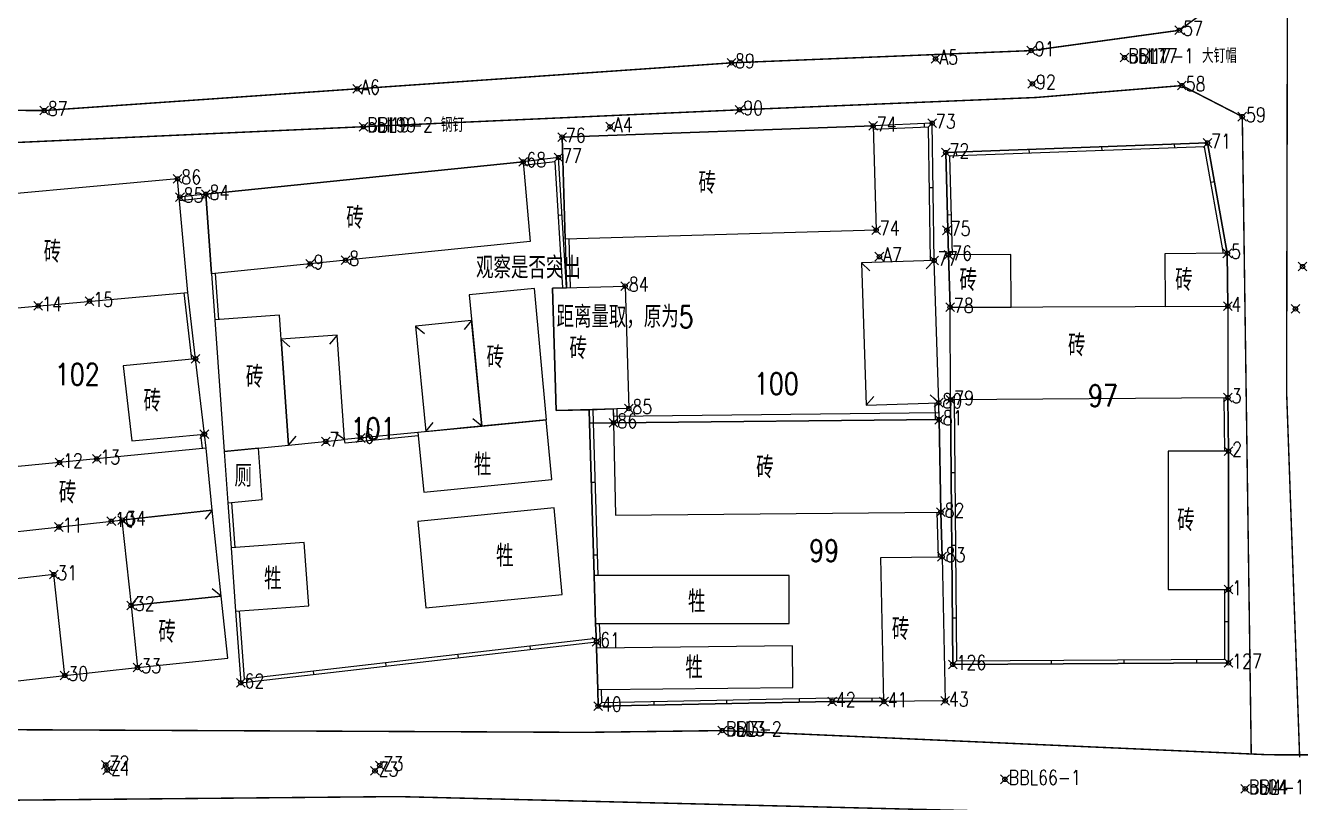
# Model space of a CAD drawing. Extents: x 499223 to 500082, y 4357473 to 4358121.
# Drawn here: x 499382.9 to 499470.6, y 4357682.9 to 4357736.4 of the extents above; entities that cross this region are included whole.
import ezdxf
from ezdxf.enums import TextEntityAlignment as Align

# ---------------------------------------------------------------- set-up
doc = ezdxf.new("R2010")
doc.units = 0
doc.header["$LTSCALE"] = 0.5
doc.header["$PDMODE"] = 35
doc.header["$PDSIZE"] = 0.3
doc.linetypes.add('X3', pattern=[5, 4, -1])
for name, color, linetype in [('CLD', 1, 'CONTINUOUS'), ('DLDW', 11, 'CONTINUOUS'), ('DLSS', 4, 'CONTINUOUS'), ('JMD', 6, 'CONTINUOUS'), ('QSJX', 7, 'CONTINUOUS'), ('YBH', 3, 'CONTINUOUS')]:
    doc.layers.add(name, color=color, linetype=linetype)
doc.styles.add('HZ', font='rs.shx', dxfattribs={"width": 0.8, "bigfont": 'hztxt.shx'})

msp = doc.modelspace()

# ---------------------------------------------------------------- linework, layer by layer
at = {"layer": 'CLD', "linetype": 'Continuous'}
for p in [(499462.245, 4357736.091, -0.453), (499445.481, 4357734.121, 3.49), (499452.049, 4357734.694, 0.531), (499452.049, 4357734.694, 0.531), (499452.049, 4357734.694, 0.531), (499458.482, 4357734.212, 3.757), (499458.482, 4357734.212, 3.757), (499458.482, 4357734.212), (499458.482, 4357734.212), (499458.482, 4357734.212), (499458.482, 4357734.212, 3.757), (499458.482, 4357734.212, 3.757), (499431.438, 4357733.851, -0.125), (499431.438, 4357733.851, -0.125), (499431.438, 4357733.851, -0.125), (499452.137, 4357732.405, 0.414), (499452.137, 4357732.405, 0.414), (499452.137, 4357732.405, 0.414), (499462.423, 4357732.287, -0.493), (499405.711, 4357732.059, 3.146), (499384.179, 4357730.569, -0.479), (499384.179, 4357730.569, -0.479), (499384.179, 4357730.569, -0.479), (499432.001, 4357730.619, -0.139), (499432.001, 4357730.619, -0.139), (499432.001, 4357730.619, -0.139), (499445.245, 4357729.697, 0.113), (499445.245, 4357729.697, 0.113), (499445.245, 4357729.697, 0.113), (499466.575, 4357730.148, -0.501), (499406.134, 4357729.456, 3.571), (499406.134, 4357729.456, 3.571), (499406.134, 4357729.456, 3.571), (499406.134, 4357729.456, 3.571), (499406.134, 4357729.456), (499406.134, 4357729.456), (499406.134, 4357729.456), (499419.797, 4357728.74, 0.317), (499419.797, 4357728.74, 0.317), (499419.797, 4357728.74, 0.317), (499423.097, 4357729.459, 3.958), (499441.183, 4357729.509, 1.782), (499441.183, 4357729.509, 1.782), (499441.183, 4357729.509, 1.782), (499464.179, 4357728.336, 0.853), (499464.179, 4357728.336, 0.853), (499464.179, 4357728.336, 0.853), (499417.118, 4357727.032, 1.382), (499417.118, 4357727.032, 1.382), (499417.118, 4357727.032, 1.382), (499419.553, 4357727.33, 0.227), (499419.553, 4357727.33, 0.227), (499419.553, 4357727.33, 0.227), (499446.181, 4357727.674, 0.503), (499446.181, 4357727.674, 0.503), (499446.181, 4357727.674, 0.503), (499393.354, 4357725.866, -0.01), (499393.354, 4357725.866, -0.01), (499393.354, 4357725.866, -0.01), (499393.518, 4357724.616, 0.085), (499393.518, 4357724.616, 0.085), (499393.518, 4357724.616, 0.085), (499395.298, 4357724.809, 0.111), (499395.298, 4357724.809, 0.111), (499395.298, 4357724.809, 0.111), (499441.391, 4357722.345, 3.707), (499446.262, 4357722.327, 3.785), (499402.462, 4357720.016, 0.249), (499404.911, 4357720.264, 0.296), (499441.615, 4357720.512, 3.735), (499445.38, 4357720.25, 3.806), (499446.37, 4357720.635, 5.389), (499465.546, 4357720.744, 0.541), (499465.546, 4357720.744, 0.541), (499470.718, 4357719.828, -0.72), (499424.129, 4357718.486, 3.762), (499387.3, 4357717.442, 1.39), (499383.771, 4357717.126, 0.772), (499446.48, 4357717.03, 4.599), (499465.573, 4357717.099, 1.235), (499470.233, 4357716.914, 0.359), (499394.588, 4357713.484), (499445.695, 4357710.464, 4.508), (499446.507, 4357710.666, 4.5), (499465.587, 4357710.809, 1.332), (499424.378, 4357710.063, 3.8), (499423.338, 4357709.082, 4.507), (499445.723, 4357709.296, 4.463), (499395.193, 4357708.299), (499403.549, 4357707.8, 0.234), (499405.944, 4357708.035, 0.296), (499465.625, 4357707.134, 1.789), (499385.224, 4357706.346, 0.257), (499387.79, 4357706.595, 0.92), (499445.847, 4357702.932, 4.43), (499385.193, 4357701.909, 0.227), (499388.795, 4357702.305, 0.229), (499389.553, 4357702.381, 0.175), (499389.553, 4357702.381, 0.175), (499389.553, 4357702.381, 0.175), (499445.925, 4357699.866, 4.409), (499384.833, 4357698.633, -0.21), (499384.833, 4357698.633, -0.21), (499384.833, 4357698.633, -0.21), (499465.62, 4357697.602, 1.648), (499390.155, 4357696.504, -0.271), (499390.155, 4357696.504, -0.271), (499390.155, 4357696.504, -0.271), (499422.162, 4357694.016, 1.865), (499422.162, 4357694.016, 1.865), (499422.162, 4357694.016, 1.865), (499390.605, 4357692.231, -0.791), (499390.605, 4357692.231, -0.791), (499390.605, 4357692.231, -0.791), (499446.663, 4357692.454, 0.786), (499446.663, 4357692.454, 0.786), (499446.663, 4357692.454, 0.786), (499465.622, 4357692.553, 0.725), (499465.622, 4357692.553, 0.725), (499465.622, 4357692.553, 0.725), (499385.588, 4357691.691, -0.756), (499385.588, 4357691.691, -0.756), (499385.588, 4357691.691, -0.756), (499397.698, 4357691.188, 1.508), (499397.698, 4357691.188, 1.508), (499397.698, 4357691.188, 1.508), (499422.273, 4357689.586, -0.138), (499422.273, 4357689.586, -0.138), (499422.273, 4357689.586, -0.138), (499438.368, 4357689.906, 2.049), (499438.368, 4357689.906, 2.049), (499438.368, 4357689.906, 2.049), (499441.933, 4357689.89, -0.015), (499441.933, 4357689.89, -0.015), (499441.933, 4357689.89, -0.015), (499446.144, 4357689.939, 1.544), (499446.144, 4357689.939, 1.544), (499446.144, 4357689.939, 1.544), (499430.815, 4357687.898, 3.148), (499430.815, 4357687.898, 3.148), (499430.815, 4357687.898), (499430.815, 4357687.898), (499430.815, 4357687.898), (499430.815, 4357687.898), (499388.415, 4357685.54, -0.512), (499388.518, 4357685.176, -0.567), (499388.518, 4357685.176, -0.567), (499388.518, 4357685.176, -0.567), (499406.93, 4357685.121, -0.438), (499406.93, 4357685.121, -0.438), (499406.93, 4357685.121, -0.438), (499407.26, 4357685.495, -0.388), (499450.254, 4357684.544), (499450.254, 4357684.544), (499450.254, 4357684.544), (499466.778, 4357683.89, 3.343), (499466.778, 4357683.89, 3.343), (499466.778, 4357683.89), (499466.778, 4357683.89), (499466.778, 4357683.89), (499466.778, 4357683.89)]:
    msp.add_point(p, dxfattribs=at)
at = {"layer": 'DLDW', "linetype": 'Continuous', "flags": 128}
for points in [[(499418.712, 4357709.294), (499413.249, 4357708.752), (499409.878, 4357708.421), (499410.281, 4357704.307), (499419.082, 4357705.177)], [(499396.814, 4357703.574), (499397.063, 4357703.598), (499399.161, 4357703.804), (499398.908, 4357707.345), (499396.561, 4357707.114)], [(499402.059, 4357700.84), (499397.035, 4357700.472), (499397.347, 4357696.108), (499402.378, 4357696.475)], [(499435.405, 4357698.566), (499422.003, 4357698.567), (499422.102, 4357695.265), (499435.405, 4357695.26)], [(499435.636, 4357693.722), (499422.173, 4357693.578), (499422.244, 4357690.728), (499435.666, 4357690.862)]]:
    msp.add_lwpolyline(points, close=True, dxfattribs=at)
at = {"layer": 'DLDW', "linetype": 'Continuous', "elevation": 0.242, "flags": 128}
msp.add_lwpolyline([(499409.884, 4357702.291), (499410.418, 4357696.344), (499419.792, 4357697.271), (499419.258, 4357703.219)], close=True, dxfattribs=at)
at = {"layer": 'DLSS', "linetype": 'X3', "const_width": 0.1, "elevation": -0.448, "flags": 128}
msp.add_lwpolyline([(499466.719, 4357739.357), (499462.245, 4357736.091), (499452.049, 4357734.694), (499431.438, 4357733.851), (499384.179, 4357730.569), (499377.3, 4357730.608), (499354.798, 4357730.375)], dxfattribs=at)
at = {"layer": 'DLSS', "const_width": 0.1, "flags": 128}
for points in [[(499469.679, 4357739.254), (499469.623, 4357711.196), (499470.52, 4357686.054)], [(499354.949, 4357727.662), (499377.992, 4357728.176), (499406.134, 4357729.456), (499432.001, 4357730.619), (499452.383, 4357731.467), (499462.423, 4357732.287), (499466.575, 4357730.148), (499467.191, 4357686.273)]]:
    msp.add_lwpolyline(points, dxfattribs=at)
at = {"layer": 'DLSS', "color": 4, "linetype": 'X3', "const_width": 0.1, "elevation": 4.018, "flags": 128}
msp.add_lwpolyline([(499654.417, 4357674.363), (499576.384, 4357679.374), (499546.366, 4357681.524), (499485.37, 4357681.554), (499451.724, 4357682.295), (499408.465, 4357683.357), (499363.111, 4357682.932), (499346.744, 4357681.867), (499346.416, 4357687.487), (499373.482, 4357687.998), (499421.422, 4357687.777), (499430.815, 4357687.898), (499468.374, 4357686.235), (499485.105, 4357686.182), (499546.948, 4357686.471), (499593.113, 4357682.646), (499660.093, 4357678.558)], dxfattribs=at)
at = {"layer": 'JMD', "linetype": 'Continuous'}
for p, q in [((499444.694, 4357729.671), (499444.705, 4357729.422)), ((499461.895, 4357728.252), (499461.904, 4357728.002)), ((499446.905, 4357727.701), (499446.914, 4357727.451)), ((499451.901, 4357727.884), (499451.911, 4357727.635)), ((499456.898, 4357728.068), (499456.907, 4357727.818)), ((499464.66, 4357725.665), (499464.414, 4357725.621)), ((499445.309, 4357725.249), (499445.059, 4357725.246)), ((499419.795, 4357723.358), (499419.546, 4357723.342)), ((499446.296, 4357723.4), (499446.546, 4357723.407)), ((499445.38, 4357720.25), (499444.833, 4357719.666)), ((499440.383, 4357720.089), (499440.966, 4357719.542)), ((499413.572, 4357716.113), (499413.064, 4357715.494)), ((499404.331, 4357715.1, 0.234), (499403.807, 4357714.496, 0.234)), ((499409.721, 4357715.735), (499410.339, 4357715.227)), ((499400.472, 4357714.825, 0.234), (499401.077, 4357714.301, 0.234)), ((499440.698, 4357710.303), (499441.245, 4357710.887)), ((499445.695, 4357710.464), (499445.111, 4357711.011)), ((499410.433, 4357708.475), (499410.941, 4357709.094)), ((499414.284, 4357708.853), (499413.666, 4357709.361)), ((499400.991, 4357707.549, 0.234), (499401.515, 4357708.154, 0.234)), ((499404.843, 4357707.927, 0.234), (499404.246, 4357708.349, 0.234)), ((499446.55, 4357705.666), (499446.8, 4357705.668)), ((499421.81, 4357704.985), (499422.06, 4357704.992)), ((499395.741, 4357703.069), (499395.239, 4357702.445)), ((499389.509, 4357702.383, 0.175), (499390.176, 4357701.879)), ((499446.593, 4357700.666), (499446.843, 4357700.669)), ((499421.961, 4357699.987), (499422.21, 4357699.995)), ((499396.36, 4357697.154), (499395.738, 4357697.657)), ((499390.155, 4357696.504), (499390.659, 4357697.125)), ((499446.635, 4357695.667), (499446.885, 4357695.669)), ((499465.621, 4357695.381), (499465.371, 4357695.381)), ((499412.666, 4357692.918), (499412.637, 4357693.167)), ((499417.633, 4357693.492), (499417.604, 4357693.741)), ((499407.699, 4357692.344), (499407.67, 4357692.592)), ((499448.45, 4357692.463), (499448.449, 4357692.713)), ((499453.45, 4357692.489), (499453.449, 4357692.739)), ((499458.45, 4357692.516), (499458.449, 4357692.766)), ((499463.45, 4357692.542), (499463.449, 4357692.792)), ((499402.732, 4357691.77), (499402.704, 4357692.018)), ((499426.13, 4357689.663), (499426.125, 4357689.913)), ((499431.129, 4357689.762), (499431.124, 4357690.012)), ((499436.128, 4357689.861), (499436.123, 4357690.111)), ((499441.128, 4357689.894), (499441.129, 4357690.144))]:
    msp.add_line(p, q, dxfattribs=at)
at = {"layer": 'JMD', "linetype": 'Continuous', "flags": 128}
for points in [[(499419.797, 4357728.74), (499441.183, 4357729.509), (499441.391, 4357722.345), (499420.001, 4357721.724), (499419.797, 4357728.74)], [(499395.689, 4357719.33), (499395.298, 4357724.809), (499417.118, 4357727.032), (499417.609, 4357721.563)], [(499376.446, 4357716.47), (499394.055, 4357718.047), (499393.354, 4357725.866), (499375.749, 4357724.254), (499376.446, 4357716.47)], [(499445.695, 4357710.464), (499445.38, 4357720.25), (499440.383, 4357720.089), (499440.698, 4357710.303)], [(499446.37, 4357720.635), (499446.48, 4357717.03), (499450.681, 4357717.045), (499450.668, 4357720.651)], [(499465.573, 4357717.099), (499465.546, 4357720.744), (499461.246, 4357720.712), (499461.273, 4357717.083)], [(499424.129, 4357718.486), (499424.378, 4357710.063), (499419.38, 4357709.915), (499419.131, 4357718.338)], [(499418.713, 4357709.288), (499417.9, 4357718.327), (499413.398, 4357717.884), (499414.284, 4357708.853)], [(499446.48, 4357717.03), (499465.573, 4357717.099), (499465.587, 4357710.809), (499446.507, 4357710.666)], [(499410.433, 4357708.475), (499414.284, 4357708.853), (499413.572, 4357716.113), (499409.721, 4357715.735)], [(499395.193, 4357708.299), (499394.588, 4357713.484), (499389.61, 4357713.006), (499390.213, 4357707.839)], [(499445.847, 4357702.932), (499445.723, 4357709.296), (499423.338, 4357709.082), (499423.462, 4357702.718)], [(499377.66, 4357705.611), (499378.137, 4357701.133), (499395.741, 4357703.069), (499395.307, 4357707.324)], [(499465.62, 4357697.602), (499465.625, 4357707.134), (499461.475, 4357707.136), (499461.47, 4357697.604)], [(499445.925, 4357699.866), (499446.144, 4357689.939), (499441.933, 4357689.89), (499441.714, 4357699.817)], [(499390.155, 4357696.504), (499390.605, 4357692.231), (499396.807, 4357692.881), (499396.36, 4357697.154)]]:
    msp.add_lwpolyline(points, close=True, dxfattribs=at)
at = {"layer": 'JMD', "color": 7, "linetype": 'Continuous', "flags": 128}
for points in [[(499445.38, 4357720.25), (499445.245, 4357729.697), (499441.183, 4357729.509)], [(499465.546, 4357720.744), (499464.179, 4357728.336), (499446.181, 4357727.674), (499446.37, 4357720.635)], [(499420.1, 4357718.367), (499419.553, 4357727.33)], [(499395.298, 4357724.809), (499393.467, 4357724.61)], [(499420.001, 4357721.724), (499420.1, 4357718.367)], [(499395.689, 4357719.33), (499395.915, 4357716.165)], [(499394.588, 4357713.484), (499394.055, 4357718.047)], [(499446.507, 4357710.666), (499446.663, 4357692.454), (499465.622, 4357692.553), (499465.62, 4357697.602)], [(499465.625, 4357707.134), (499465.587, 4357710.809)], [(499421.66, 4357709.983), (499421.687, 4357709.089), (499422.003, 4357698.567)], [(499423.31, 4357710.031), (499423.338, 4357709.082)], [(499445.723, 4357709.296), (499445.695, 4357710.464)], [(499395.307, 4357707.324), (499395.193, 4357708.299)], [(499396.814, 4357703.574), (499397.035, 4357700.472)], [(499445.925, 4357699.866), (499445.847, 4357702.932)], [(499422.102, 4357695.265), (499422.162, 4357694.016), (499422.173, 4357693.578)]]:
    msp.add_lwpolyline(points, dxfattribs=at)
at = {"layer": 'JMD', "linetype": 'Continuous', "flags": 128}
for points in [[(499445.13, 4357720.246), (499444.999, 4357729.435), (499441.195, 4357729.259)], [(499465.292, 4357720.742), (499463.971, 4357728.078), (499446.438, 4357727.433), (499446.62, 4357720.642)], [(499419.85, 4357718.36), (499419.32, 4357727.05)], [(499395.316, 4357724.559), (499393.489, 4357724.361)], [(499420.251, 4357721.731), (499420.35, 4357718.374)], [(499395.938, 4357719.348), (499396.164, 4357716.183)], [(499394.339, 4357713.46), (499393.806, 4357718.025)], [(499446.757, 4357710.668), (499446.911, 4357692.705), (499465.372, 4357692.802), (499465.37, 4357697.602)], [(499465.375, 4357707.131), (499465.337, 4357710.806)], [(499421.91, 4357709.99), (499421.937, 4357709.096), (499422.253, 4357698.567)], [(499423.56, 4357710.039), (499423.588, 4357709.089)], [(499445.473, 4357709.294), (499445.445, 4357710.456)], [(499395.058, 4357707.3), (499394.944, 4357708.276)], [(499397.063, 4357703.592), (499397.285, 4357700.49)], [(499445.675, 4357699.86), (499445.597, 4357702.926)], [(499422.353, 4357695.265), (499422.412, 4357694.025), (499422.423, 4357693.585)]]:
    msp.add_lwpolyline(points, dxfattribs=at)
at = {"layer": 'JMD', "color": 7, "linetype": 'Continuous', "flags": 128}
for points, elevation in [([(499419.553, 4357727.33), (499417.118, 4357727.032)], 1.382), ([(499409.878, 4357708.421), (499404.843, 4357707.927)], 0.234), ([(499397.347, 4357696.108), (499397.698, 4357691.188), (499422.162, 4357694.016)], 5.526), ([(499422.244, 4357690.728), (499422.273, 4357689.586), (499438.368, 4357689.906), (499441.933, 4357689.89)], 4.335)]:
    msp.add_lwpolyline(points, dxfattribs=dict(at, elevation=elevation))
at = {"layer": 'JMD', "linetype": 'Continuous', "flags": 128}
for points, elevation in [([(499419.32, 4357727.05), (499417.14, 4357726.783)], 1.382), ([(499409.902, 4357708.172), (499404.868, 4357707.678), (499404.843, 4357707.927)], 0.234), ([(499397.596, 4357696.125), (499397.929, 4357691.466), (499422.15, 4357694.266)], 5.526), ([(499422.494, 4357690.73), (499422.517, 4357689.841), (499438.366, 4357690.156), (499441.927, 4357690.14)], 4.335)]:
    msp.add_lwpolyline(points, dxfattribs=dict(at, elevation=elevation))
for points, elevation in [([(499400.991, 4357707.549), (499400.354, 4357716.482), (499395.915, 4357716.165), (499396.561, 4357707.114)], 0.234), ([(499400.991, 4357707.549), (499404.843, 4357707.927), (499404.331, 4357715.1), (499400.472, 4357714.825)], 0.234), ([(499389.509, 4357702.383), (499390.155, 4357696.504), (499396.36, 4357697.154), (499395.741, 4357703.069)], 0.175), ([(499373.454, 4357690.307), (499385.588, 4357691.691), (499384.833, 4357698.633), (499372.67, 4357697.236)], 0.022)]:
    msp.add_lwpolyline(points, close=True, dxfattribs=dict(at, elevation=elevation))
at = {"layer": 'QSJX', "linetype": 'Continuous', "flags": 128}
for points in [[(499419.797, 4357728.74), (499420.001, 4357721.724), (499420.1, 4357718.367), (499419.131, 4357718.338), (499419.38, 4357709.915), (499421.66, 4357709.983), (499423.31, 4357710.031), (499423.325, 4357709.532), (499445.711, 4357709.796), (499445.695, 4357710.464), (499445.38, 4357720.25), (499445.245, 4357729.697), (499441.183, 4357729.509)], [(499393.354, 4357725.866), (499375.749, 4357724.254), (499376.446, 4357716.47), (499376.97, 4357711.85), (499377.556, 4357706.683), (499377.66, 4357705.611), (499378.137, 4357701.133), (499378.508, 4357697.907), (499372.67, 4357697.236), (499373.454, 4357690.307), (499385.588, 4357691.691), (499390.605, 4357692.231), (499396.807, 4357692.881), (499396.36, 4357697.154), (499395.741, 4357703.069), (499395.307, 4357707.323), (499395.193, 4357708.299), (499394.588, 4357713.484), (499394.055, 4357718.047), (499393.467, 4357724.61)], [(499422.162, 4357694.016), (499422.102, 4357695.265), (499422.003, 4357698.567), (499421.687, 4357709.089), (499423.338, 4357709.082), (499423.338, 4357709.082), (499445.723, 4357709.296), (499445.847, 4357702.932), (499445.925, 4357699.866), (499446.144, 4357689.939), (499441.933, 4357689.89), (499438.368, 4357689.906), (499422.273, 4357689.586), (499422.244, 4357690.728), (499422.173, 4357693.578)]]:
    msp.add_lwpolyline(points, close=True, dxfattribs=at)
at = {"layer": 'QSJX', "linetype": 'Continuous', "elevation": 4.521, "flags": 128}
msp.add_lwpolyline([(499446.181, 4357727.674), (499464.179, 4357728.336), (499465.546, 4357720.744), (499465.573, 4357717.099), (499465.587, 4357710.809), (499465.625, 4357707.134), (499465.62, 4357697.602), (499465.622, 4357692.553), (499446.663, 4357692.454), (499446.507, 4357710.666), (499446.48, 4357717.03), (499446.37, 4357720.635)], close=True, dxfattribs=at)
at = {"layer": 'QSJX', "linetype": 'Continuous', "flags": 128}
msp.add_lwpolyline([(499395.298, 4357724.809), (499395.689, 4357719.33), (499395.915, 4357716.165), (499396.561, 4357707.114), (499396.814, 4357703.574), (499397.035, 4357700.472), (499397.347, 4357696.108), (499397.698, 4357691.188), (499422.162, 4357694.016), (499422.102, 4357695.265), (499422.003, 4357698.567), (499421.687, 4357709.089), (499421.66, 4357709.983), (499419.38, 4357709.915), (499419.131, 4357718.338), (499420.1, 4357718.367), (499419.553, 4357727.33), (499417.118, 4357727.032), (499395.298, 4357724.809)], dxfattribs=at)

# ---------------------------------------------------------------- texts
at = {"layer": 'CLD', "linetype": 'Continuous', "style": 'HZ', "width": 0.8}
for s, p in [('57', (499462.495, 4357735.716, -0.453)), ('91', (499452.299, 4357734.319, 0.531)), ('91', (499452.299, 4357734.319, 0.531)), ('91', (499452.299, 4357734.319, 0.531)), ('89', (499431.688, 4357733.476, -0.125)), ('89', (499431.688, 4357733.476, -0.125)), ('89', (499431.688, 4357733.476, -0.125)), ('A5', (499445.731, 4357733.746, 3.49)), ('bbl17-1 大钉帽', (499458.732, 4357733.837, 3.757)), ('bbl17-1', (499458.732, 4357733.837, 3.757)), ('bbl17-1', (499458.732, 4357733.837, 3.757)), ('BL17', (499458.732, 4357733.837)), ('BL17', (499458.732, 4357733.837)), ('BL17', (499458.732, 4357733.837)), ('BBL17', (499458.732, 4357733.837, 3.757)), ('A6', (499405.961, 4357731.684, 3.146)), ('92', (499452.387, 4357732.03, 0.414)), ('92', (499452.387, 4357732.03, 0.414)), ('92', (499452.387, 4357732.03, 0.414)), ('58', (499462.673, 4357731.912, -0.493)), ('87', (499384.429, 4357730.194, -0.479)), ('87', (499384.429, 4357730.194, -0.479)), ('87', (499384.429, 4357730.194, -0.479)), ('90', (499432.251, 4357730.244, -0.139)), ('90', (499432.251, 4357730.244, -0.139)), ('90', (499432.251, 4357730.244, -0.139)), ('59', (499466.825, 4357729.773, -0.501)), ('bbl19-2 钢钉', (499406.384, 4357729.081, 3.571)), ('BBL19', (499406.384, 4357729.081, 3.571)), ('bbl19-2', (499406.384, 4357729.081, 3.571)), ('bbl19-2', (499406.384, 4357729.081, 3.571)), ('BL19', (499406.384, 4357729.081)), ('BL19', (499406.384, 4357729.081)), ('BL19', (499406.384, 4357729.081)), ('A4', (499423.347, 4357729.084, 3.958)), ('74', (499441.433, 4357729.134, 1.782)), ('74', (499441.433, 4357729.134, 1.782)), ('74', (499441.433, 4357729.134, 1.782)), ('73', (499445.495, 4357729.322, 0.113)), ('73', (499445.495, 4357729.322, 0.113)), ('73', (499445.495, 4357729.322, 0.113)), ('76', (499420.047, 4357728.365, 0.317)), ('76', (499420.047, 4357728.365, 0.317)), ('76', (499420.047, 4357728.365, 0.317)), ('72', (499446.431, 4357727.299, 0.503)), ('72', (499446.431, 4357727.299, 0.503)), ('72', (499446.431, 4357727.299, 0.503)), ('71', (499464.429, 4357727.961, 0.853)), ('71', (499464.429, 4357727.961, 0.853)), ('71', (499464.429, 4357727.961, 0.853)), ('68', (499417.335, 4357726.676, 3.794)), ('77', (499419.803, 4357726.955, 0.227)), ('77', (499419.803, 4357726.955, 0.227)), ('77', (499419.803, 4357726.955, 0.227)), ('86', (499393.604, 4357725.491, -0.01)), ('86', (499393.604, 4357725.491, -0.01)), ('86', (499393.604, 4357725.491, -0.01)), ('85', (499393.768, 4357724.241, 0.085)), ('85', (499393.768, 4357724.241, 0.085)), ('85', (499393.768, 4357724.241, 0.085)), ('84', (499395.548, 4357724.434, 0.111)), ('84', (499395.548, 4357724.434, 0.111)), ('84', (499395.548, 4357724.434, 0.111)), ('74', (499441.641, 4357721.97, 3.707)), ('75', (499446.512, 4357721.952, 3.785)), ('A7', (499441.865, 4357720.137, 3.735)), ('76', (499446.62, 4357720.26, 5.389)), ('5', (499465.796, 4357720.369, 0.541)), ('9', (499402.712, 4357719.641, 0.249)), ('8', (499405.161, 4357719.889, 0.296)), ('77', (499445.63, 4357719.875, 3.806)), ('84', (499424.379, 4357718.111, 3.762)), ('14', (499384.021, 4357716.751, 0.772)), ('15', (499387.55, 4357717.067, 1.39)), ('78', (499446.73, 4357716.655, 4.599)), ('4', (499465.823, 4357716.724, 1.235)), ('85', (499424.628, 4357709.688, 3.8)), ('80', (499445.945, 4357710.089, 4.508)), ('79', (499446.757, 4357710.291, 4.5)), ('3', (499465.837, 4357710.434, 1.332)), ('86', (499423.588, 4357708.707, 4.507)), ('81', (499445.973, 4357708.921, 4.463)), ('7', (499403.799, 4357707.425, 0.234)), ('6', (499406.194, 4357707.66, 0.296)), ('13', (499388.04, 4357706.22, 0.92)), ('2', (499465.875, 4357706.759, 1.789)), ('12', (499385.474, 4357705.971, 0.257)), ('10', (499389.045, 4357701.93, 0.229)), ('34', (499389.803, 4357702.006, 0.175)), ('34', (499389.803, 4357702.006, 0.175)), ('82', (499446.097, 4357702.557, 4.43)), ('11', (499385.443, 4357701.534, 0.227)), ('83', (499446.175, 4357699.491, 4.409)), ('31', (499385.083, 4357698.258, -0.21)), ('31', (499385.083, 4357698.258, -0.21)), ('31', (499385.083, 4357698.258, -0.21)), ('1', (499465.87, 4357697.227, 1.648)), ('32', (499390.405, 4357696.129, -0.271)), ('32', (499390.405, 4357696.129, -0.271)), ('32', (499390.405, 4357696.129, -0.271)), ('61', (499422.412, 4357693.641, 1.865)), ('61', (499422.412, 4357693.641, 1.865)), ('61', (499422.412, 4357693.641, 1.865)), ('126', (499446.913, 4357692.079, 0.786)), ('126', (499446.913, 4357692.079, 0.786)), ('126', (499446.913, 4357692.079, 0.786)), ('127', (499465.872, 4357692.178, 0.725)), ('127', (499465.872, 4357692.178, 0.725)), ('127', (499465.872, 4357692.178, 0.725)), ('30', (499385.838, 4357691.316, -0.756)), ('30', (499385.838, 4357691.316, -0.756)), ('30', (499385.838, 4357691.316, -0.756)), ('33', (499390.855, 4357691.856, -0.791)), ('33', (499390.855, 4357691.856, -0.791)), ('33', (499390.855, 4357691.856, -0.791)), ('62', (499397.948, 4357690.813, 1.508)), ('62', (499397.948, 4357690.813, 1.508)), ('62', (499397.948, 4357690.813, 1.508)), ('42', (499438.618, 4357689.531, 2.049)), ('42', (499438.618, 4357689.531, 2.049)), ('42', (499438.618, 4357689.531, 2.049)), ('41', (499442.183, 4357689.515, -0.015)), ('41', (499442.183, 4357689.515, -0.015)), ('41', (499442.183, 4357689.515, -0.015)), ('43', (499446.394, 4357689.564, 1.544)), ('43', (499446.394, 4357689.564, 1.544)), ('43', (499446.394, 4357689.564, 1.544)), ('40', (499422.523, 4357689.211, -0.138)), ('40', (499422.523, 4357689.211, -0.138)), ('40', (499422.523, 4357689.211, -0.138)), ('bbl3-2', (499431.065, 4357687.523, 3.148)), ('bbl3-2', (499431.065, 4357687.523, 3.148)), ('BL03', (499431.065, 4357687.523)), ('BL03', (499431.065, 4357687.523)), ('BL03', (499431.065, 4357687.523)), ('BBL3', (499431.065, 4357687.523)), ('Z2', (499388.665, 4357685.165, -0.512)), ('Z3', (499407.51, 4357685.12, -0.388)), ('Z1', (499388.768, 4357684.801, -0.567)), ('Z1', (499388.768, 4357684.801, -0.567)), ('Z1', (499388.768, 4357684.801, -0.567)), ('Z3', (499407.18, 4357684.746, -0.438)), ('Z3', (499407.18, 4357684.746, -0.438)), ('Z3', (499407.18, 4357684.746, -0.438)), ('BBL66', (499450.504, 4357684.169)), ('BBL66-1', (499450.504, 4357684.169)), ('BBL66', (499450.504, 4357684.169)), ('bbl4-1', (499467.028, 4357683.515, 3.343)), ('bbl4-1', (499467.028, 4357683.515, 3.343)), ('BL04', (499467.028, 4357683.515)), ('BL04', (499467.028, 4357683.515)), ('BL04', (499467.028, 4357683.515)), ('BBL4', (499467.028, 4357683.515))]:
    msp.add_text(s, height=1, dxfattribs=at).set_placement(p)
at = {"layer": 'DLDW', "linetype": 'Continuous', "style": 'HZ', "width": 0.8}
for s, p in [('牲', (499414.331, 4357706.282)), ('厕', (499397.861, 4357705.459)), ('牲', (499415.858, 4357700.001)), ('牲', (499399.904, 4357698.436)), ('牲', (499429.054, 4357696.86)), ('牲', (499428.874, 4357692.327))]:
    msp.add_text(s, height=1.5, dxfattribs=at).set_placement(p, align=Align.MIDDLE)
at = {"layer": 'JMD', "linetype": 'Continuous', "style": 'HZ', "width": 0.8}
for p in [(499430.38, 4357725.581), (499406.154, 4357723.181), (499385.347, 4357720.85), (499448.324, 4357718.898), (499463.16, 4357718.906), (499421.505, 4357714.201), (499415.805, 4357713.586), (499399.244, 4357712.24), (499392.216, 4357710.59), (499434.343, 4357706.007), (499386.386, 4357704.277), (499463.298, 4357702.369), (499443.679, 4357694.878), (499393.232, 4357694.693)]:
    msp.add_text('砖', height=1.5, dxfattribs=at).set_placement(p, align=Align.MIDDLE_RIGHT)
for s, p in [('观察是否突出', (499417.48, 4357719.84)), ('距离量取，原为5', (499424.129, 4357716.434)), ('砖', (499455.188, 4357714.474))]:
    msp.add_text(s, height=1.5, dxfattribs=at).set_placement(p, align=Align.MIDDLE)
at = {"layer": 'YBH', "linetype": 'Continuous', "style": 'HZ', "width": 0.8}
for s, p in [('102', (499386.453, 4357712.412)), ('100', (499434.531, 4357711.773)), ('97', (499456.997, 4357710.949)), ('101', (499406.802, 4357708.683)), ('99', (499437.815, 4357700.281))]:
    msp.add_text(s, height=1.5, dxfattribs=at).set_placement(p, align=Align.MIDDLE)

doc.saveas('drawing.dxf')
